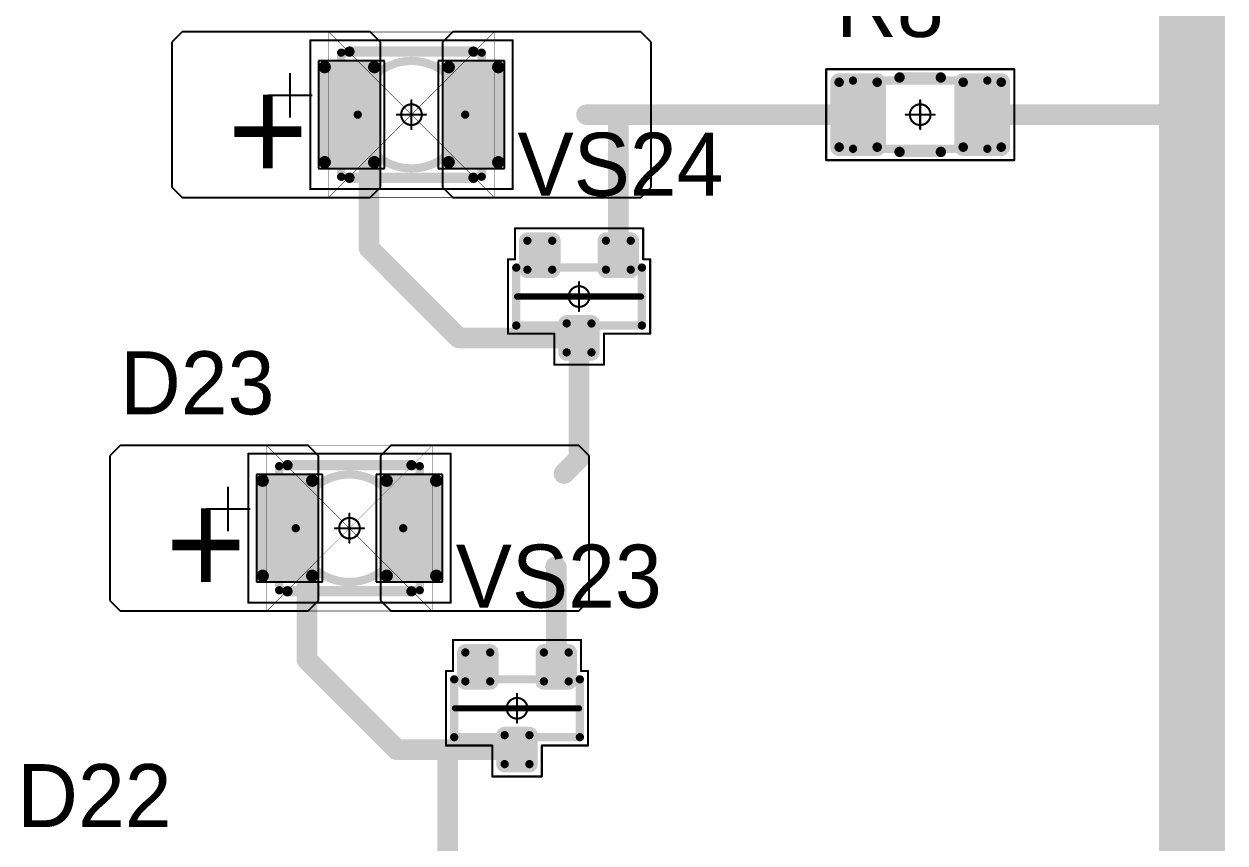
# Model space of a CAD drawing. Header units: millimetres. Extents: x 0 to 775, y 25 to 939.
# Drawn here: x 113.96 to 143.02, y 78.79 to 98.59 of the extents above; entities that cross this region are included whole.
import ezdxf

# ---------------------------------------------------------------- set-up
doc = ezdxf.new("R2010")
doc.units = ezdxf.units.MM
for name, color, linetype in [('Mechanical13', 56, 'Continuous'), ('Mechanical15', 56, 'Continuous'), ('Mechanical9', 56, 'Continuous'), ('TopLayer', 1, 'Continuous'), ('TopOverlay', 2, 'Continuous'), ('TopPaste', 8, 'Continuous'), ('TopSolder', 216, 'Continuous')]:
    doc.layers.add(name, color=color, linetype=linetype)

# ---------------------------------------------------------------- blocks, each defined once
blk = doc.blocks.new('SOT23_45')
at = {"layer": 'Mechanical13', "const_width": 0.2}
for points in [[(0.7, 1.52), (-0.7, 1.52)], [(-0.7, -1.52), (-0.7, 1.52)], [(0.7, -1.52), (0.7, 1.52)], [(0.7, -1.52), (-0.7, -1.52)]]:
    blk.add_lwpolyline(points, dxfattribs=at)
at = {"layer": 'Mechanical13', "const_width": 0.1}
for points in [[(-0.75, 1.52, 1), (-0.65, 1.52, 1)], [(-0.75, 1.52, 1), (-0.65, 1.52, 1)], [(0.65, 1.52, 1), (0.75, 1.52, 1)], [(0.65, 1.52, 1), (0.75, 1.52, 1)], [(-0.75, -1.52, 1), (-0.65, -1.52, 1)], [(-0.75, -1.52, 1), (-0.65, -1.52, 1)], [(0.65, -1.52, 1), (0.75, -1.52, 1)], [(0.65, -1.52, 1), (0.75, -1.52, 1)]]:
    blk.add_lwpolyline(points, format="xyb", close=True, dxfattribs=at)
at = {"layer": 'Mechanical15', "const_width": 0.05}
for points in [[(-0.9, 1.55), (-0.9, 1.72)], [(0.9, 1.72), (-0.9, 1.72)], [(0.9, 0.6), (0.9, 1.72)], [(-1.65, -1.55), (-1.65, 1.55)], [(-0.9, 1.55), (-1.65, 1.55)], [(1.65, 0.6), (0.9, 0.6)], [(1.65, -0.6), (1.65, 0.6)], [(0, -0.35), (0, 0.35)], [(0.35, 0), (-0.35, 0)], [(1.65, -0.6), (0.9, -0.6)], [(0.9, -1.72), (0.9, -0.6)], [(-0.9, -1.55), (-1.65, -1.55)], [(-0.9, -1.72), (-0.9, -1.55)], [(0.9, -1.72), (-0.9, -1.72)]]:
    blk.add_lwpolyline(points, dxfattribs=at)
at = {"layer": 'Mechanical15'}
for points, const_width in [([(-0.913, 1.72, 1), (-0.888, 1.72, 1)], 0.025), ([(-0.913, 1.72, 1), (-0.888, 1.72, 1)], 0.025), ([(0.888, 1.72, 1), (0.913, 1.72, 1)], 0.025), ([(0.888, 1.72, 1), (0.913, 1.72, 1)], 0.025), ([(-1.662, 1.55, 1), (-1.637, 1.55, 1)], 0.025), ([(-1.662, 1.55, 1), (-1.637, 1.55, 1)], 0.025), ([(-0.913, 1.55, 1), (-0.888, 1.55, 1)], 0.025), ([(-0.913, 1.55, 1), (-0.888, 1.55, 1)], 0.025), ([(0.888, 0.6, 1), (0.913, 0.6, 1)], 0.025), ([(0.888, 0.6, 1), (0.913, 0.6, 1)], 0.025), ([(1.637, 0.6, 1), (1.662, 0.6, 1)], 0.025), ([(1.637, 0.6, 1), (1.662, 0.6, 1)], 0.025), ([(-0.012, 0.35, 1), (0.012, 0.35, 1)], 0.025), ([(-0.362, 0, 1), (-0.337, 0, 1)], 0.025), ([(0.25, 0, 1), (-0.25, 0, 1)], 0.05), ([(-0.262, 0, 1), (-0.238, 0, 1)], 0.025), ([(0.238, 0, 1), (0.262, 0, 1)], 0.025), ([(0.337, 0, 1), (0.362, 0, 1)], 0.025), ([(-0.012, -0.35, 1), (0.012, -0.35, 1)], 0.025), ([(0.888, -0.6, 1), (0.913, -0.6, 1)], 0.025), ([(0.888, -0.6, 1), (0.913, -0.6, 1)], 0.025), ([(1.637, -0.6, 1), (1.662, -0.6, 1)], 0.025), ([(1.637, -0.6, 1), (1.662, -0.6, 1)], 0.025), ([(-1.662, -1.55, 1), (-1.637, -1.55, 1)], 0.025), ([(-1.662, -1.55, 1), (-1.637, -1.55, 1)], 0.025), ([(-0.913, -1.55, 1), (-0.888, -1.55, 1)], 0.025), ([(-0.913, -1.55, 1), (-0.888, -1.55, 1)], 0.025), ([(-0.913, -1.72, 1), (-0.888, -1.72, 1)], 0.025), ([(-0.913, -1.72, 1), (-0.888, -1.72, 1)], 0.025), ([(0.888, -1.72, 1), (0.913, -1.72, 1)], 0.025), ([(0.888, -1.72, 1), (0.913, -1.72, 1)], 0.025)]:
    blk.add_lwpolyline(points, format="xyb", close=True, dxfattribs=dict(at, const_width=const_width))
at = {"layer": 'TopLayer', "const_width": 0.1}
for points in [[(-1.4, 1.25, 1), (-1.3, 1.25, 1)], [(-0.7, 1.25, 1), (-0.6, 1.25, 1)], [(-1.4, 0.65, 1), (-1.3, 0.65, 1)], [(-0.7, 0.65, 1), (-0.6, 0.65, 1)], [(0.6, 0.3, 1), (0.7, 0.3, 1)], [(1.3, 0.3, 1), (1.4, 0.3, 1)], [(0.6, -0.3, 1), (0.7, -0.3, 1)], [(1.3, -0.3, 1), (1.4, -0.3, 1)], [(-1.4, -0.65, 1), (-1.3, -0.65, 1)], [(-0.7, -0.65, 1), (-0.6, -0.65, 1)], [(-1.4, -1.25, 1), (-1.3, -1.25, 1)], [(-0.7, -1.25, 1), (-0.6, -1.25, 1)]]:
    blk.add_lwpolyline(points, format="xyb", close=True, dxfattribs=at)
at = {"layer": 'TopLayer'}
for points in [[(-1.45, 1.25), (-1.45, 0.65), (-0.55, 1.25), (-0.55, 0.65)], [(-1.35, 1.35), (-1.35, 0.55), (-0.65, 1.35), (-0.65, 0.55)], [(0.55, 0.3), (0.55, -0.3), (1.45, 0.3), (1.45, -0.3)], [(0.65, 0.4), (0.65, -0.4), (1.35, 0.4), (1.35, -0.4)], [(-1.35, -0.55), (-1.35, -1.35), (-0.65, -0.55), (-0.65, -1.35)], [(-1.45, -0.65), (-1.45, -1.25), (-0.55, -0.65), (-0.55, -1.25)]]:
    blk.add_solid(points, dxfattribs=at)
at = {"layer": 'TopOverlay', "const_width": 0.15}
blk.add_lwpolyline([(0, -1.5), (0, 1.5)], dxfattribs=at)
at = {"layer": 'TopOverlay', "const_width": 0.075}
for points in [[(-0.038, 1.5, 1), (0.038, 1.5, 1)], [(-0.038, -1.5, 1), (0.038, -1.5, 1)]]:
    blk.add_lwpolyline(points, format="xyb", close=True, dxfattribs=at)
at = {"layer": 'TopPaste', "const_width": 0.075}
for points in [[(-1.387, 1.25, 1), (-1.313, 1.25, 1)], [(-0.687, 1.25, 1), (-0.613, 1.25, 1)], [(-1.387, 0.65, 1), (-1.313, 0.65, 1)], [(-0.687, 0.65, 1), (-0.613, 0.65, 1)], [(0.613, 0.3, 1), (0.687, 0.3, 1)], [(1.313, 0.3, 1), (1.387, 0.3, 1)], [(0.613, -0.3, 1), (0.687, -0.3, 1)], [(1.313, -0.3, 1), (1.387, -0.3, 1)], [(-1.387, -0.65, 1), (-1.313, -0.65, 1)], [(-0.687, -0.65, 1), (-0.613, -0.65, 1)], [(-1.387, -1.25, 1), (-1.313, -1.25, 1)], [(-0.687, -1.25, 1), (-0.613, -1.25, 1)]]:
    blk.add_lwpolyline(points, format="xyb", close=True, dxfattribs=at)
at = {"layer": 'TopPaste'}
for points in [[(-1.425, 1.25), (-1.425, 0.65), (-0.575, 1.25), (-0.575, 0.65)], [(-1.35, 1.325), (-1.35, 0.575), (-0.65, 1.325), (-0.65, 0.575)], [(0.575, 0.3), (0.575, -0.3), (1.425, 0.3), (1.425, -0.3)], [(0.65, 0.375), (0.65, -0.375), (1.35, 0.375), (1.35, -0.375)], [(-1.35, -0.575), (-1.35, -1.325), (-0.65, -0.575), (-0.65, -1.325)], [(-1.425, -0.65), (-1.425, -1.25), (-0.575, -0.65), (-0.575, -1.25)]]:
    blk.add_solid(points, dxfattribs=at)
at = {"layer": 'TopSolder', "const_width": 0.202}
for points in [[(-1.451, 1.25, 1), (-1.249, 1.25, 1)], [(-0.751, 1.25, 1), (-0.549, 1.25, 1)], [(-1.451, 0.65, 1), (-1.249, 0.65, 1)], [(-0.751, 0.65, 1), (-0.549, 0.65, 1)], [(0.549, 0.3, 1), (0.751, 0.3, 1)], [(1.249, 0.3, 1), (1.451, 0.3, 1)], [(0.549, -0.3, 1), (0.751, -0.3, 1)], [(1.249, -0.3, 1), (1.451, -0.3, 1)], [(-1.451, -0.65, 1), (-1.249, -0.65, 1)], [(-0.751, -0.65, 1), (-0.549, -0.65, 1)], [(-1.451, -1.25, 1), (-1.249, -1.25, 1)], [(-0.751, -1.25, 1), (-0.549, -1.25, 1)]]:
    blk.add_lwpolyline(points, format="xyb", close=True, dxfattribs=at)
at = {"layer": 'TopSolder'}
for points in [[(-1.552, 1.25), (-1.552, 0.65), (-0.448, 1.25), (-0.448, 0.65)], [(-1.35, 1.452), (-1.35, 0.448), (-0.65, 1.452), (-0.65, 0.448)], [(0.448, 0.3), (0.448, -0.3), (1.552, 0.3), (1.552, -0.3)], [(0.65, 0.502), (0.65, -0.502), (1.35, 0.502), (1.35, -0.502)], [(-1.35, -0.448), (-1.35, -1.452), (-0.65, -0.448), (-0.65, -1.452)], [(-1.552, -0.65), (-1.552, -1.25), (-0.448, -0.65), (-0.448, -1.25)]]:
    blk.add_solid(points, dxfattribs=at)
blk = doc.blocks.new('SOT23_46')
at = {"layer": 'Mechanical13', "const_width": 0.2}
for points in [[(0.7, 1.52), (-0.7, 1.52)], [(-0.7, -1.52), (-0.7, 1.52)], [(0.7, -1.52), (0.7, 1.52)], [(0.7, -1.52), (-0.7, -1.52)]]:
    blk.add_lwpolyline(points, dxfattribs=at)
at = {"layer": 'Mechanical13', "const_width": 0.1}
for points in [[(-0.75, 1.52, 1), (-0.65, 1.52, 1)], [(-0.75, 1.52, 1), (-0.65, 1.52, 1)], [(0.65, 1.52, 1), (0.75, 1.52, 1)], [(0.65, 1.52, 1), (0.75, 1.52, 1)], [(-0.75, -1.52, 1), (-0.65, -1.52, 1)], [(-0.75, -1.52, 1), (-0.65, -1.52, 1)], [(0.65, -1.52, 1), (0.75, -1.52, 1)], [(0.65, -1.52, 1), (0.75, -1.52, 1)]]:
    blk.add_lwpolyline(points, format="xyb", close=True, dxfattribs=at)
at = {"layer": 'Mechanical15', "const_width": 0.05}
for points in [[(-0.9, 1.55), (-0.9, 1.72)], [(0.9, 1.72), (-0.9, 1.72)], [(0.9, 0.6), (0.9, 1.72)], [(-1.65, -1.55), (-1.65, 1.55)], [(-0.9, 1.55), (-1.65, 1.55)], [(1.65, 0.6), (0.9, 0.6)], [(1.65, -0.6), (1.65, 0.6)], [(0, -0.35), (0, 0.35)], [(0.35, 0), (-0.35, 0)], [(1.65, -0.6), (0.9, -0.6)], [(0.9, -1.72), (0.9, -0.6)], [(-0.9, -1.55), (-1.65, -1.55)], [(-0.9, -1.72), (-0.9, -1.55)], [(0.9, -1.72), (-0.9, -1.72)]]:
    blk.add_lwpolyline(points, dxfattribs=at)
at = {"layer": 'Mechanical15'}
for points, const_width in [([(-0.913, 1.72, 1), (-0.888, 1.72, 1)], 0.025), ([(-0.913, 1.72, 1), (-0.888, 1.72, 1)], 0.025), ([(0.888, 1.72, 1), (0.913, 1.72, 1)], 0.025), ([(0.888, 1.72, 1), (0.913, 1.72, 1)], 0.025), ([(-1.662, 1.55, 1), (-1.637, 1.55, 1)], 0.025), ([(-1.662, 1.55, 1), (-1.637, 1.55, 1)], 0.025), ([(-0.913, 1.55, 1), (-0.888, 1.55, 1)], 0.025), ([(-0.913, 1.55, 1), (-0.888, 1.55, 1)], 0.025), ([(0.888, 0.6, 1), (0.913, 0.6, 1)], 0.025), ([(0.888, 0.6, 1), (0.913, 0.6, 1)], 0.025), ([(1.637, 0.6, 1), (1.662, 0.6, 1)], 0.025), ([(1.637, 0.6, 1), (1.662, 0.6, 1)], 0.025), ([(-0.012, 0.35, 1), (0.012, 0.35, 1)], 0.025), ([(-0.362, 0, 1), (-0.337, 0, 1)], 0.025), ([(0.25, 0, 1), (-0.25, 0, 1)], 0.05), ([(-0.262, 0, 1), (-0.238, 0, 1)], 0.025), ([(0.238, 0, 1), (0.262, 0, 1)], 0.025), ([(0.337, 0, 1), (0.362, 0, 1)], 0.025), ([(-0.012, -0.35, 1), (0.012, -0.35, 1)], 0.025), ([(0.888, -0.6, 1), (0.913, -0.6, 1)], 0.025), ([(0.888, -0.6, 1), (0.913, -0.6, 1)], 0.025), ([(1.637, -0.6, 1), (1.662, -0.6, 1)], 0.025), ([(1.637, -0.6, 1), (1.662, -0.6, 1)], 0.025), ([(-1.662, -1.55, 1), (-1.637, -1.55, 1)], 0.025), ([(-1.662, -1.55, 1), (-1.637, -1.55, 1)], 0.025), ([(-0.913, -1.55, 1), (-0.888, -1.55, 1)], 0.025), ([(-0.913, -1.55, 1), (-0.888, -1.55, 1)], 0.025), ([(-0.913, -1.72, 1), (-0.888, -1.72, 1)], 0.025), ([(-0.913, -1.72, 1), (-0.888, -1.72, 1)], 0.025), ([(0.888, -1.72, 1), (0.913, -1.72, 1)], 0.025), ([(0.888, -1.72, 1), (0.913, -1.72, 1)], 0.025)]:
    blk.add_lwpolyline(points, format="xyb", close=True, dxfattribs=dict(at, const_width=const_width))
at = {"layer": 'TopLayer', "const_width": 0.1}
for points in [[(-1.4, 1.25, 1), (-1.3, 1.25, 1)], [(-0.7, 1.25, 1), (-0.6, 1.25, 1)], [(-1.4, 0.65, 1), (-1.3, 0.65, 1)], [(-0.7, 0.65, 1), (-0.6, 0.65, 1)], [(0.6, 0.3, 1), (0.7, 0.3, 1)], [(1.3, 0.3, 1), (1.4, 0.3, 1)], [(0.6, -0.3, 1), (0.7, -0.3, 1)], [(1.3, -0.3, 1), (1.4, -0.3, 1)], [(-1.4, -0.65, 1), (-1.3, -0.65, 1)], [(-0.7, -0.65, 1), (-0.6, -0.65, 1)], [(-1.4, -1.25, 1), (-1.3, -1.25, 1)], [(-0.7, -1.25, 1), (-0.6, -1.25, 1)]]:
    blk.add_lwpolyline(points, format="xyb", close=True, dxfattribs=at)
at = {"layer": 'TopLayer'}
for points in [[(-1.45, 1.25), (-1.45, 0.65), (-0.55, 1.25), (-0.55, 0.65)], [(-1.35, 1.35), (-1.35, 0.55), (-0.65, 1.35), (-0.65, 0.55)], [(0.55, 0.3), (0.55, -0.3), (1.45, 0.3), (1.45, -0.3)], [(0.65, 0.4), (0.65, -0.4), (1.35, 0.4), (1.35, -0.4)], [(-1.35, -0.55), (-1.35, -1.35), (-0.65, -0.55), (-0.65, -1.35)], [(-1.45, -0.65), (-1.45, -1.25), (-0.55, -0.65), (-0.55, -1.25)]]:
    blk.add_solid(points, dxfattribs=at)
at = {"layer": 'TopOverlay', "const_width": 0.15}
blk.add_lwpolyline([(0, -1.5), (0, 1.5)], dxfattribs=at)
at = {"layer": 'TopOverlay', "const_width": 0.075}
for points in [[(-0.038, 1.5, 1), (0.038, 1.5, 1)], [(-0.038, -1.5, 1), (0.038, -1.5, 1)]]:
    blk.add_lwpolyline(points, format="xyb", close=True, dxfattribs=at)
at = {"layer": 'TopPaste', "const_width": 0.075}
for points in [[(-1.387, 1.25, 1), (-1.313, 1.25, 1)], [(-0.687, 1.25, 1), (-0.613, 1.25, 1)], [(-1.387, 0.65, 1), (-1.313, 0.65, 1)], [(-0.687, 0.65, 1), (-0.613, 0.65, 1)], [(0.613, 0.3, 1), (0.687, 0.3, 1)], [(1.313, 0.3, 1), (1.387, 0.3, 1)], [(0.613, -0.3, 1), (0.687, -0.3, 1)], [(1.313, -0.3, 1), (1.387, -0.3, 1)], [(-1.387, -0.65, 1), (-1.313, -0.65, 1)], [(-0.687, -0.65, 1), (-0.613, -0.65, 1)], [(-1.387, -1.25, 1), (-1.313, -1.25, 1)], [(-0.687, -1.25, 1), (-0.613, -1.25, 1)]]:
    blk.add_lwpolyline(points, format="xyb", close=True, dxfattribs=at)
at = {"layer": 'TopPaste'}
for points in [[(-1.425, 1.25), (-1.425, 0.65), (-0.575, 1.25), (-0.575, 0.65)], [(-1.35, 1.325), (-1.35, 0.575), (-0.65, 1.325), (-0.65, 0.575)], [(0.575, 0.3), (0.575, -0.3), (1.425, 0.3), (1.425, -0.3)], [(0.65, 0.375), (0.65, -0.375), (1.35, 0.375), (1.35, -0.375)], [(-1.35, -0.575), (-1.35, -1.325), (-0.65, -0.575), (-0.65, -1.325)], [(-1.425, -0.65), (-1.425, -1.25), (-0.575, -0.65), (-0.575, -1.25)]]:
    blk.add_solid(points, dxfattribs=at)
at = {"layer": 'TopSolder', "const_width": 0.202}
for points in [[(-1.451, 1.25, 1), (-1.249, 1.25, 1)], [(-0.751, 1.25, 1), (-0.549, 1.25, 1)], [(-1.451, 0.65, 1), (-1.249, 0.65, 1)], [(-0.751, 0.65, 1), (-0.549, 0.65, 1)], [(0.549, 0.3, 1), (0.751, 0.3, 1)], [(1.249, 0.3, 1), (1.451, 0.3, 1)], [(0.549, -0.3, 1), (0.751, -0.3, 1)], [(1.249, -0.3, 1), (1.451, -0.3, 1)], [(-1.451, -0.65, 1), (-1.249, -0.65, 1)], [(-0.751, -0.65, 1), (-0.549, -0.65, 1)], [(-1.451, -1.25, 1), (-1.249, -1.25, 1)], [(-0.751, -1.25, 1), (-0.549, -1.25, 1)]]:
    blk.add_lwpolyline(points, format="xyb", close=True, dxfattribs=at)
at = {"layer": 'TopSolder'}
for points in [[(-1.552, 1.25), (-1.552, 0.65), (-0.448, 1.25), (-0.448, 0.65)], [(-1.35, 1.452), (-1.35, 0.448), (-0.65, 1.452), (-0.65, 0.448)], [(0.448, 0.3), (0.448, -0.3), (1.552, 0.3), (1.552, -0.3)], [(0.65, 0.502), (0.65, -0.502), (1.35, 0.502), (1.35, -0.502)], [(-1.35, -0.448), (-1.35, -1.452), (-0.65, -0.448), (-0.65, -1.452)], [(-1.552, -0.65), (-1.552, -1.25), (-0.448, -0.65), (-0.448, -1.25)]]:
    blk.add_solid(points, dxfattribs=at)
blk = doc.blocks.new('RC1206S_86')
at = {"layer": 'Mechanical13', "const_width": 0.2}
for points in [[(-1.625, 0.825), (-1.625, -0.825)], [(1.625, 0.825), (-1.625, 0.825)], [(1.625, 0.825), (1.625, -0.825)], [(1.625, -0.825), (-1.625, -0.825)]]:
    blk.add_lwpolyline(points, dxfattribs=at)
at = {"layer": 'Mechanical13', "const_width": 0.1}
for points in [[(-1.675, 0.825, 1), (-1.575, 0.825, 1)], [(-1.675, 0.825, 1), (-1.575, 0.825, 1)], [(1.575, 0.825, 1), (1.675, 0.825, 1)], [(1.575, 0.825, 1), (1.675, 0.825, 1)], [(-1.675, -0.825, 1), (-1.575, -0.825, 1)], [(-1.675, -0.825, 1), (-1.575, -0.825, 1)], [(1.575, -0.825, 1), (1.675, -0.825, 1)], [(1.575, -0.825, 1), (1.675, -0.825, 1)]]:
    blk.add_lwpolyline(points, format="xyb", close=True, dxfattribs=at)
at = {"layer": 'Mechanical15', "const_width": 0.05}
for points in [[(-2.275, 1.1), (-2.275, -1.1)], [(2.275, 1.1), (-2.275, 1.1)], [(2.275, 1.1), (2.275, -1.1)], [(0, 0.35), (0, -0.35)], [(0.35, 0), (-0.35, 0)], [(2.275, -1.1), (-2.275, -1.1)]]:
    blk.add_lwpolyline(points, dxfattribs=at)
at = {"layer": 'Mechanical15'}
for points, const_width in [([(-2.287, 1.1, 1), (-2.262, 1.1, 1)], 0.025), ([(-2.287, 1.1, 1), (-2.262, 1.1, 1)], 0.025), ([(2.262, 1.1, 1), (2.287, 1.1, 1)], 0.025), ([(2.262, 1.1, 1), (2.287, 1.1, 1)], 0.025), ([(-0.012, 0.35, 1), (0.012, 0.35, 1)], 0.025), ([(-0.362, 0, 1), (-0.337, 0, 1)], 0.025), ([(0.25, 0, 1), (-0.25, 0, 1)], 0.05), ([(-0.262, 0, 1), (-0.238, 0, 1)], 0.025), ([(0.238, 0, 1), (0.262, 0, 1)], 0.025), ([(0.337, 0, 1), (0.362, 0, 1)], 0.025), ([(-0.012, -0.35, 1), (0.012, -0.35, 1)], 0.025), ([(-2.287, -1.1, 1), (-2.262, -1.1, 1)], 0.025), ([(-2.287, -1.1, 1), (-2.262, -1.1, 1)], 0.025), ([(2.262, -1.1, 1), (2.287, -1.1, 1)], 0.025), ([(2.262, -1.1, 1), (2.287, -1.1, 1)], 0.025)]:
    blk.add_lwpolyline(points, format="xyb", close=True, dxfattribs=dict(at, const_width=const_width))
at = {"layer": 'TopLayer', "const_width": 0.115}
for points in [[(-2.018, 0.785, 1), (-1.903, 0.785, 1)], [(-1.098, 0.785, 1), (-0.983, 0.785, 1)], [(0.983, 0.785, 1), (1.098, 0.785, 1)], [(1.903, 0.785, 1), (2.018, 0.785, 1)], [(-2.018, -0.785, 1), (-1.903, -0.785, 1)], [(-1.098, -0.785, 1), (-0.983, -0.785, 1)], [(0.983, -0.785, 1), (1.098, -0.785, 1)], [(1.903, -0.785, 1), (2.018, -0.785, 1)]]:
    blk.add_lwpolyline(points, format="xyb", close=True, dxfattribs=at)
at = {"layer": 'TopLayer'}
for points in [[(-1.96, -0.9), (-1.04, -0.9), (-1.96, 0.9), (-1.04, 0.9)], [(1.04, -0.9), (1.96, -0.9), (1.04, 0.9), (1.96, 0.9)], [(-2.075, -0.785), (-0.925, -0.785), (-2.075, 0.785), (-0.925, 0.785)], [(0.925, -0.785), (2.075, -0.785), (0.925, 0.785), (2.075, 0.785)]]:
    blk.add_solid(points, dxfattribs=at)
at = {"layer": 'TopOverlay', "const_width": 0.25}
for points in [[(0.5, 0.9), (-0.5, 0.9)], [(0.5, -0.9), (-0.5, -0.9)]]:
    blk.add_lwpolyline(points, dxfattribs=at)
at = {"layer": 'TopOverlay', "const_width": 0.125}
for points in [[(-0.562, 0.9, 1), (-0.437, 0.9, 1)], [(0.437, 0.9, 1), (0.562, 0.9, 1)], [(-0.562, -0.9, 1), (-0.437, -0.9, 1)], [(0.437, -0.9, 1), (0.562, -0.9, 1)]]:
    blk.add_lwpolyline(points, format="xyb", close=True, dxfattribs=at)
at = {"layer": 'TopPaste', "const_width": 0.09}
for points in [[(-2.005, 0.785, 1), (-1.915, 0.785, 1)], [(-1.085, 0.785, 1), (-0.995, 0.785, 1)], [(0.995, 0.785, 1), (1.085, 0.785, 1)], [(1.915, 0.785, 1), (2.005, 0.785, 1)], [(-2.005, -0.785, 1), (-1.915, -0.785, 1)], [(-1.085, -0.785, 1), (-0.995, -0.785, 1)], [(0.995, -0.785, 1), (1.085, -0.785, 1)], [(1.915, -0.785, 1), (2.005, -0.785, 1)]]:
    blk.add_lwpolyline(points, format="xyb", close=True, dxfattribs=at)
at = {"layer": 'TopPaste'}
for points in [[(-1.96, -0.875), (-1.04, -0.875), (-1.96, 0.875), (-1.04, 0.875)], [(1.04, -0.875), (1.96, -0.875), (1.04, 0.875), (1.96, 0.875)], [(-2.05, -0.785), (-0.95, -0.785), (-2.05, 0.785), (-0.95, 0.785)], [(0.95, -0.785), (2.05, -0.785), (0.95, 0.785), (2.05, 0.785)]]:
    blk.add_solid(points, dxfattribs=at)
at = {"layer": 'TopSolder', "const_width": 0.215}
for points in [[(-2.068, 0.785, 1), (-1.853, 0.785, 1)], [(-1.148, 0.785, 1), (-0.933, 0.785, 1)], [(0.933, 0.785, 1), (1.148, 0.785, 1)], [(1.853, 0.785, 1), (2.068, 0.785, 1)], [(-2.068, -0.785, 1), (-1.853, -0.785, 1)], [(-1.148, -0.785, 1), (-0.933, -0.785, 1)], [(0.933, -0.785, 1), (1.148, -0.785, 1)], [(1.853, -0.785, 1), (2.068, -0.785, 1)]]:
    blk.add_lwpolyline(points, format="xyb", close=True, dxfattribs=at)
at = {"layer": 'TopSolder'}
for points in [[(-1.96, -1), (-1.04, -1), (-1.96, 1), (-1.04, 1)], [(1.04, -1), (1.96, -1), (1.04, 1), (1.96, 1)], [(-2.175, -0.785), (-0.825, -0.785), (-2.175, 0.785), (-0.825, 0.785)], [(0.825, -0.785), (2.175, -0.785), (0.825, 0.785), (2.175, 0.785)]]:
    blk.add_solid(points, dxfattribs=at)
blk = doc.blocks.new('T66G_138')
at = {"layer": 'Mechanical13'}
for p, q in [((2.936, 0.071), (2.936, -1)), ((2.4, -0.464), (3.471, -0.464))]:
    blk.add_line(p, q, dxfattribs=at)
at = {"layer": 'Mechanical13', "const_width": 0.2}
for points in [[(-1.7, 1.5), (-1.7, -1.5)], [(1.7, 1.5), (-1.7, 1.5)], [(1.7, 1.5), (1.7, -1.5)], [(1.7, -1.5), (-1.7, -1.5)]]:
    blk.add_lwpolyline(points, dxfattribs=at)
at = {"layer": 'Mechanical13'}
for points, const_width in [([(-1.75, 1.5, 1), (-1.65, 1.5, 1)], 0.1), ([(-1.75, 1.5, 1), (-1.65, 1.5, 1)], 0.1), ([(1.65, 1.5, 1), (1.75, 1.5, 1)], 0.1), ([(1.65, 1.5, 1), (1.75, 1.5, 1)], 0.1), ([(1.3, 0, 1), (-1.3, 0, 1)], 0.2), ([(-1.35, 0, 1), (-1.25, 0, 1)], 0.1), ([(1.25, 0, 1), (1.35, 0, 1)], 0.1), ([(-1.75, -1.5, 1), (-1.65, -1.5, 1)], 0.1), ([(-1.75, -1.5, 1), (-1.65, -1.5, 1)], 0.1), ([(1.65, -1.5, 1), (1.75, -1.5, 1)], 0.1), ([(1.65, -1.5, 1), (1.75, -1.5, 1)], 0.1)]:
    blk.add_lwpolyline(points, format="xyb", close=True, dxfattribs=dict(at, const_width=const_width))
at = {"layer": 'Mechanical15', "const_width": 0.05}
for points in [[(2.45, 1.8), (-2.45, 1.8)], [(-2.45, 1.8), (-2.45, -1.8)], [(2.45, 1.8), (2.45, -1.8)], [(0, 0.35), (0, -0.35)], [(0.35, 0), (-0.35, 0)], [(2.45, -1.8), (-2.45, -1.8)]]:
    blk.add_lwpolyline(points, dxfattribs=at)
at = {"layer": 'Mechanical15'}
for points, const_width in [([(-2.462, 1.8, 1), (-2.438, 1.8, 1)], 0.025), ([(-2.462, 1.8, 1), (-2.438, 1.8, 1)], 0.025), ([(2.438, 1.8, 1), (2.462, 1.8, 1)], 0.025), ([(2.438, 1.8, 1), (2.462, 1.8, 1)], 0.025), ([(-0.012, 0.35, 1), (0.012, 0.35, 1)], 0.025), ([(-0.362, 0, 1), (-0.337, 0, 1)], 0.025), ([(0.25, 0, 1), (-0.25, 0, 1)], 0.05), ([(-0.262, 0, 1), (-0.238, 0, 1)], 0.025), ([(0.238, 0, 1), (0.262, 0, 1)], 0.025), ([(0.337, 0, 1), (0.362, 0, 1)], 0.025), ([(-0.012, -0.35, 1), (0.012, -0.35, 1)], 0.025), ([(-2.462, -1.8, 1), (-2.438, -1.8, 1)], 0.025), ([(-2.462, -1.8, 1), (-2.438, -1.8, 1)], 0.025), ([(2.438, -1.8, 1), (2.462, -1.8, 1)], 0.025), ([(2.438, -1.8, 1), (2.462, -1.8, 1)], 0.025)]:
    blk.add_lwpolyline(points, format="xyb", close=True, dxfattribs=dict(at, const_width=const_width))
at = {"layer": 'TopLayer'}
for p, q in [((-5.55, 2), (-5.8, 1.75)), ((-5.8, 1.75), (-5.8, -1.75)), ((-1, 2), (-5.55, 2)), ((-0.75, 1.75), (-1, 2)), ((-0.75, -1.75), (-0.75, 1.75)), ((1, 2), (0.75, 1.75)), ((0.75, 1.75), (0.75, -1.75)), ((5.55, 2), (1, 2)), ((5.8, 1.75), (5.55, 2)), ((5.8, -1.75), (5.8, 1.75)), ((-5.8, -1.75), (-5.55, -2)), ((-5.55, -2), (-1, -2)), ((-1, -2), (-0.75, -1.75)), ((0.75, -1.75), (1, -2)), ((1, -2), (5.55, -2)), ((5.55, -2), (5.8, -1.75))]:
    blk.add_line(p, q, dxfattribs=at)
at = {"layer": 'TopLayer', "const_width": 0.15}
for points in [[(-2.175, 1.15, 1), (-2.025, 1.15, 1)], [(-0.975, 1.15, 1), (-0.825, 1.15, 1)], [(0.825, 1.15, 1), (0.975, 1.15, 1)], [(2.025, 1.15, 1), (2.175, 1.15, 1)], [(-2.175, -1.15, 1), (-2.025, -1.15, 1)], [(-0.975, -1.15, 1), (-0.825, -1.15, 1)], [(0.825, -1.15, 1), (0.975, -1.15, 1)], [(2.025, -1.15, 1), (2.175, -1.15, 1)]]:
    blk.add_lwpolyline(points, format="xyb", close=True, dxfattribs=at)
at = {"layer": 'TopLayer'}
for points in [[(-0.9, 1.3), (-2.1, 1.3), (-0.9, -1.3), (-2.1, -1.3)], [(2.1, 1.3), (0.9, 1.3), (2.1, -1.3), (0.9, -1.3)], [(-0.75, 1.15), (-2.25, 1.15), (-0.75, -1.15), (-2.25, -1.15)], [(2.25, 1.15), (0.75, 1.15), (2.25, -1.15), (0.75, -1.15)]]:
    blk.add_solid(points, dxfattribs=at)
at = {"layer": 'TopOverlay', "const_width": 0.25}
for points in [[(1.5, 1.525), (-1.5, 1.525)], [(1.5, -1.525), (-1.5, -1.525)]]:
    blk.add_lwpolyline(points, dxfattribs=at)
at = {"layer": 'TopOverlay', "const_width": 0.125}
for points in [[(-1.562, 1.525, 1), (-1.438, 1.525, 1)], [(1.438, 1.525, 1), (1.562, 1.525, 1)], [(-1.562, -1.525, 1), (-1.438, -1.525, 1)], [(1.438, -1.525, 1), (1.562, -1.525, 1)]]:
    blk.add_lwpolyline(points, format="xyb", close=True, dxfattribs=at)
at = {"layer": 'TopPaste', "const_width": 0.125}
for points in [[(-2.163, 1.15, 1), (-2.038, 1.15, 1)], [(-0.963, 1.15, 1), (-0.838, 1.15, 1)], [(0.838, 1.15, 1), (0.963, 1.15, 1)], [(2.038, 1.15, 1), (2.163, 1.15, 1)], [(-2.163, -1.15, 1), (-2.038, -1.15, 1)], [(-0.963, -1.15, 1), (-0.838, -1.15, 1)], [(0.838, -1.15, 1), (0.963, -1.15, 1)], [(2.038, -1.15, 1), (2.163, -1.15, 1)]]:
    blk.add_lwpolyline(points, format="xyb", close=True, dxfattribs=at)
at = {"layer": 'TopPaste'}
for points in [[(-0.9, 1.275), (-2.1, 1.275), (-0.9, -1.275), (-2.1, -1.275)], [(2.1, 1.275), (0.9, 1.275), (2.1, -1.275), (0.9, -1.275)], [(-0.775, 1.15), (-2.225, 1.15), (-0.775, -1.15), (-2.225, -1.15)], [(2.225, 1.15), (0.775, 1.15), (2.225, -1.15), (0.775, -1.15)]]:
    blk.add_solid(points, dxfattribs=at)
at = {"layer": 'TopSolder'}
for p, q in [((-2.25, 1.3), (-2.25, -1.3)), ((-0.65, 1.3), (-2.25, 1.3)), ((-0.65, -1.3), (-0.65, 1.3)), ((0.65, 1.3), (0.65, -1.3)), ((2.25, 1.3), (0.65, 1.3)), ((2.25, -1.3), (2.25, 1.3)), ((-2.25, -1.3), (-0.65, -1.3)), ((0.65, -1.3), (2.25, -1.3))]:
    blk.add_line(p, q, dxfattribs=at)
at = {"layer": 'TopOverlay'}
blk.add_text('+', height=2.5, dxfattribs=at).set_placement((2.5, -0.8))
blk = doc.blocks.new('T66G_139')
at = {"layer": 'Mechanical13'}
for p, q in [((2.936, 0.071), (2.936, -1)), ((2.4, -0.464), (3.471, -0.464))]:
    blk.add_line(p, q, dxfattribs=at)
at = {"layer": 'Mechanical13', "const_width": 0.2}
for points in [[(-1.7, 1.5), (-1.7, -1.5)], [(1.7, 1.5), (-1.7, 1.5)], [(1.7, 1.5), (1.7, -1.5)], [(1.7, -1.5), (-1.7, -1.5)]]:
    blk.add_lwpolyline(points, dxfattribs=at)
at = {"layer": 'Mechanical13'}
for points, const_width in [([(-1.75, 1.5, 1), (-1.65, 1.5, 1)], 0.1), ([(-1.75, 1.5, 1), (-1.65, 1.5, 1)], 0.1), ([(1.65, 1.5, 1), (1.75, 1.5, 1)], 0.1), ([(1.65, 1.5, 1), (1.75, 1.5, 1)], 0.1), ([(1.3, 0, 1), (-1.3, 0, 1)], 0.2), ([(-1.35, 0, 1), (-1.25, 0, 1)], 0.1), ([(1.25, 0, 1), (1.35, 0, 1)], 0.1), ([(-1.75, -1.5, 1), (-1.65, -1.5, 1)], 0.1), ([(-1.75, -1.5, 1), (-1.65, -1.5, 1)], 0.1), ([(1.65, -1.5, 1), (1.75, -1.5, 1)], 0.1), ([(1.65, -1.5, 1), (1.75, -1.5, 1)], 0.1)]:
    blk.add_lwpolyline(points, format="xyb", close=True, dxfattribs=dict(at, const_width=const_width))
at = {"layer": 'Mechanical15', "const_width": 0.05}
for points in [[(2.45, 1.8), (-2.45, 1.8)], [(-2.45, 1.8), (-2.45, -1.8)], [(2.45, 1.8), (2.45, -1.8)], [(0, 0.35), (0, -0.35)], [(0.35, 0), (-0.35, 0)], [(2.45, -1.8), (-2.45, -1.8)]]:
    blk.add_lwpolyline(points, dxfattribs=at)
at = {"layer": 'Mechanical15'}
for points, const_width in [([(-2.462, 1.8, 1), (-2.438, 1.8, 1)], 0.025), ([(-2.462, 1.8, 1), (-2.438, 1.8, 1)], 0.025), ([(2.438, 1.8, 1), (2.462, 1.8, 1)], 0.025), ([(2.438, 1.8, 1), (2.462, 1.8, 1)], 0.025), ([(-0.012, 0.35, 1), (0.012, 0.35, 1)], 0.025), ([(-0.362, 0, 1), (-0.337, 0, 1)], 0.025), ([(0.25, 0, 1), (-0.25, 0, 1)], 0.05), ([(-0.262, 0, 1), (-0.238, 0, 1)], 0.025), ([(0.238, 0, 1), (0.262, 0, 1)], 0.025), ([(0.337, 0, 1), (0.362, 0, 1)], 0.025), ([(-0.012, -0.35, 1), (0.012, -0.35, 1)], 0.025), ([(-2.462, -1.8, 1), (-2.438, -1.8, 1)], 0.025), ([(-2.462, -1.8, 1), (-2.438, -1.8, 1)], 0.025), ([(2.438, -1.8, 1), (2.462, -1.8, 1)], 0.025), ([(2.438, -1.8, 1), (2.462, -1.8, 1)], 0.025)]:
    blk.add_lwpolyline(points, format="xyb", close=True, dxfattribs=dict(at, const_width=const_width))
at = {"layer": 'TopLayer'}
for p, q in [((-5.55, 2), (-5.8, 1.75)), ((-5.8, 1.75), (-5.8, -1.75)), ((-1, 2), (-5.55, 2)), ((-0.75, 1.75), (-1, 2)), ((-0.75, -1.75), (-0.75, 1.75)), ((1, 2), (0.75, 1.75)), ((0.75, 1.75), (0.75, -1.75)), ((5.55, 2), (1, 2)), ((5.8, 1.75), (5.55, 2)), ((5.8, -1.75), (5.8, 1.75)), ((-5.8, -1.75), (-5.55, -2)), ((-5.55, -2), (-1, -2)), ((-1, -2), (-0.75, -1.75)), ((0.75, -1.75), (1, -2)), ((1, -2), (5.55, -2)), ((5.55, -2), (5.8, -1.75))]:
    blk.add_line(p, q, dxfattribs=at)
at = {"layer": 'TopLayer', "const_width": 0.15}
for points in [[(-2.175, 1.15, 1), (-2.025, 1.15, 1)], [(-0.975, 1.15, 1), (-0.825, 1.15, 1)], [(0.825, 1.15, 1), (0.975, 1.15, 1)], [(2.025, 1.15, 1), (2.175, 1.15, 1)], [(-2.175, -1.15, 1), (-2.025, -1.15, 1)], [(-0.975, -1.15, 1), (-0.825, -1.15, 1)], [(0.825, -1.15, 1), (0.975, -1.15, 1)], [(2.025, -1.15, 1), (2.175, -1.15, 1)]]:
    blk.add_lwpolyline(points, format="xyb", close=True, dxfattribs=at)
at = {"layer": 'TopLayer'}
for points in [[(-0.9, 1.3), (-2.1, 1.3), (-0.9, -1.3), (-2.1, -1.3)], [(2.1, 1.3), (0.9, 1.3), (2.1, -1.3), (0.9, -1.3)], [(-0.75, 1.15), (-2.25, 1.15), (-0.75, -1.15), (-2.25, -1.15)], [(2.25, 1.15), (0.75, 1.15), (2.25, -1.15), (0.75, -1.15)]]:
    blk.add_solid(points, dxfattribs=at)
at = {"layer": 'TopOverlay', "const_width": 0.25}
for points in [[(1.5, 1.525), (-1.5, 1.525)], [(1.5, -1.525), (-1.5, -1.525)]]:
    blk.add_lwpolyline(points, dxfattribs=at)
at = {"layer": 'TopOverlay', "const_width": 0.125}
for points in [[(-1.562, 1.525, 1), (-1.438, 1.525, 1)], [(1.438, 1.525, 1), (1.562, 1.525, 1)], [(-1.562, -1.525, 1), (-1.438, -1.525, 1)], [(1.438, -1.525, 1), (1.562, -1.525, 1)]]:
    blk.add_lwpolyline(points, format="xyb", close=True, dxfattribs=at)
at = {"layer": 'TopPaste', "const_width": 0.125}
for points in [[(-2.163, 1.15, 1), (-2.038, 1.15, 1)], [(-0.963, 1.15, 1), (-0.838, 1.15, 1)], [(0.838, 1.15, 1), (0.963, 1.15, 1)], [(2.038, 1.15, 1), (2.163, 1.15, 1)], [(-2.163, -1.15, 1), (-2.038, -1.15, 1)], [(-0.963, -1.15, 1), (-0.838, -1.15, 1)], [(0.838, -1.15, 1), (0.963, -1.15, 1)], [(2.038, -1.15, 1), (2.163, -1.15, 1)]]:
    blk.add_lwpolyline(points, format="xyb", close=True, dxfattribs=at)
at = {"layer": 'TopPaste'}
for points in [[(-0.9, 1.275), (-2.1, 1.275), (-0.9, -1.275), (-2.1, -1.275)], [(2.1, 1.275), (0.9, 1.275), (2.1, -1.275), (0.9, -1.275)], [(-0.775, 1.15), (-2.225, 1.15), (-0.775, -1.15), (-2.225, -1.15)], [(2.225, 1.15), (0.775, 1.15), (2.225, -1.15), (0.775, -1.15)]]:
    blk.add_solid(points, dxfattribs=at)
at = {"layer": 'TopSolder'}
for p, q in [((-2.25, 1.3), (-2.25, -1.3)), ((-0.65, 1.3), (-2.25, 1.3)), ((-0.65, -1.3), (-0.65, 1.3)), ((0.65, 1.3), (0.65, -1.3)), ((2.25, 1.3), (0.65, 1.3)), ((2.25, -1.3), (2.25, 1.3)), ((-2.25, -1.3), (-0.65, -1.3)), ((0.65, -1.3), (2.25, -1.3))]:
    blk.add_line(p, q, dxfattribs=at)
at = {"layer": 'TopOverlay'}
blk.add_text('+', height=2.5, dxfattribs=at).set_placement((2.5, -0.8))

msp = doc.modelspace()

# ---------------------------------------------------------------- linework, layer by layer
at = {"layer": 'Mechanical9'}
for points, const_width in [([(121.333, 98.4), (125.333, 98.4)], 0.0127), ([(121.333, 94.4), (121.333, 98.4)], 0.0127), ([(121.333, 94.4), (125.333, 98.4)], 0.01), ([(121.333, 98.4), (125.333, 94.4)], 0.01), ([(125.333, 94.4), (125.333, 98.4)], 0.0127), ([(121.333, 94.4), (125.333, 94.4)], 0.0127), ([(119.833, 88.4), (123.833, 88.4)], 0.0127), ([(119.833, 84.4), (119.833, 88.4)], 0.0127), ([(119.833, 84.4), (123.833, 88.4)], 0.01), ([(119.833, 88.4), (123.833, 84.4)], 0.01), ([(123.833, 84.4), (123.833, 88.4)], 0.0127), ([(119.833, 84.4), (123.833, 84.4)], 0.0127)]:
    msp.add_lwpolyline(points, dxfattribs=dict(at, const_width=const_width))
for points, const_width in [([(121.33, 98.4, 1), (121.336, 98.4, 1)], 0.00635), ([(121.33, 98.4, 1), (121.336, 98.4, 1)], 0.00635), ([(121.33, 98.4, 1), (121.335, 98.4, 1)], 0.005), ([(125.33, 98.4, 1), (125.336, 98.4, 1)], 0.00635), ([(125.33, 98.4, 1), (125.336, 98.4, 1)], 0.00635), ([(125.33, 98.4, 1), (125.335, 98.4, 1)], 0.005), ([(121.33, 94.4, 1), (121.336, 94.4, 1)], 0.00635), ([(121.33, 94.4, 1), (121.336, 94.4, 1)], 0.00635), ([(121.33, 94.4, 1), (121.335, 94.4, 1)], 0.005), ([(125.33, 94.4, 1), (125.336, 94.4, 1)], 0.00635), ([(125.33, 94.4, 1), (125.336, 94.4, 1)], 0.00635), ([(125.33, 94.4, 1), (125.335, 94.4, 1)], 0.005), ([(119.829, 88.4, 1), (119.836, 88.4, 1)], 0.00635), ([(119.829, 88.4, 1), (119.836, 88.4, 1)], 0.00635), ([(119.83, 88.4, 1), (119.835, 88.4, 1)], 0.005), ([(123.829, 88.4, 1), (123.836, 88.4, 1)], 0.00635), ([(123.829, 88.4, 1), (123.836, 88.4, 1)], 0.00635), ([(123.83, 88.4, 1), (123.835, 88.4, 1)], 0.005), ([(119.829, 84.4, 1), (119.836, 84.4, 1)], 0.00635), ([(119.829, 84.4, 1), (119.836, 84.4, 1)], 0.00635), ([(119.83, 84.4, 1), (119.835, 84.4, 1)], 0.005), ([(123.829, 84.4, 1), (123.836, 84.4, 1)], 0.00635), ([(123.829, 84.4, 1), (123.836, 84.4, 1)], 0.00635), ([(123.83, 84.4, 1), (123.835, 84.4, 1)], 0.005)]:
    msp.add_lwpolyline(points, format="xyb", close=True, dxfattribs=dict(at, const_width=const_width))
at = {"layer": 'TopLayer'}
for points, const_width in [([(142.215, 96.346), (142.215, 126.49)], 1.6), ([(142.215, 66.829), (142.215, 96.346)], 1.6), ([(121.833, 96.379), (122.305, 95.907)], 0.5), ([(127.57, 96.4), (134.141, 96.4)], 0.5), ([(137.141, 96.4), (142.161, 96.4)], 0.5), ([(142.161, 96.4), (142.215, 96.346)], 0.5), ([(128.338, 93.002), (128.338, 96.142)], 0.5), ([(122.305, 93.176), (122.305, 95.907)], 0.5), ([(122.305, 93.176), (124.478, 91.002)], 0.5), ([(124.478, 91.002), (127.388, 91.002)], 0.5), ([(127.388, 88.087), (127.388, 91.002)], 0.5), ([(127.024, 87.723), (127.388, 88.087)], 0.5), ([(120.333, 86.423), (120.805, 85.951)], 0.5), ([(120.805, 83.22), (120.805, 85.951)], 0.5), ([(126.822, 85.47), (126.838, 85.455)], 0.5), ([(126.838, 83.046), (126.838, 85.455)], 0.5), ([(120.805, 83.22), (122.978, 81.046)], 0.5), ([(122.978, 81.046), (124.24, 81.046)], 0.5), ([(124.208, 81.014), (124.24, 81.046)], 0.5), ([(124.208, 78.018), (124.208, 81.014)], 0.5), ([(124.24, 81.046), (125.888, 81.046)], 0.5)]:
    msp.add_lwpolyline(points, dxfattribs=dict(at, const_width=const_width))
for points, const_width in [([(141.815, 96.346, 1), (142.615, 96.346, 1)], 0.8), ([(141.815, 96.346, 1), (142.615, 96.346, 1)], 0.8), ([(121.708, 96.379, 1), (121.958, 96.379, 1)], 0.25), ([(127.445, 96.4, 1), (127.695, 96.4, 1)], 0.25), ([(134.016, 96.4, 1), (134.266, 96.4, 1)], 0.25), ([(137.016, 96.4, 1), (137.266, 96.4, 1)], 0.25), ([(142.036, 96.4, 1), (142.286, 96.4, 1)], 0.25), ([(142.036, 96.4, 1), (142.286, 96.4, 1)], 0.25), ([(142.09, 96.346, 1), (142.34, 96.346, 1)], 0.25), ([(128.213, 96.142, 1), (128.463, 96.142, 1)], 0.25), ([(122.18, 95.907, 1), (122.43, 95.907, 1)], 0.25), ([(122.18, 95.907, 1), (122.43, 95.907, 1)], 0.25), ([(122.18, 93.176, 1), (122.43, 93.176, 1)], 0.25), ([(122.18, 93.176, 1), (122.43, 93.176, 1)], 0.25), ([(128.213, 93.002, 1), (128.463, 93.002, 1)], 0.25), ([(124.353, 91.002, 1), (124.603, 91.002, 1)], 0.25), ([(124.353, 91.002, 1), (124.603, 91.002, 1)], 0.25), ([(127.263, 91.002, 1), (127.513, 91.002, 1)], 0.25), ([(127.263, 91.002, 1), (127.513, 91.002, 1)], 0.25), ([(127.263, 88.087, 1), (127.513, 88.087, 1)], 0.25), ([(127.263, 88.087, 1), (127.513, 88.087, 1)], 0.25), ([(126.899, 87.723, 1), (127.149, 87.723, 1)], 0.25), ([(120.208, 86.423, 1), (120.458, 86.423, 1)], 0.25), ([(120.68, 85.951, 1), (120.93, 85.951, 1)], 0.25), ([(120.68, 85.951, 1), (120.93, 85.951, 1)], 0.25), ([(126.697, 85.47, 1), (126.947, 85.47, 1)], 0.25), ([(126.713, 85.455, 1), (126.963, 85.455, 1)], 0.25), ([(126.713, 85.455, 1), (126.963, 85.455, 1)], 0.25), ([(120.68, 83.22, 1), (120.93, 83.22, 1)], 0.25), ([(120.68, 83.22, 1), (120.93, 83.22, 1)], 0.25), ([(126.713, 83.046, 1), (126.963, 83.046, 1)], 0.25), ([(122.853, 81.046, 1), (123.103, 81.046, 1)], 0.25), ([(122.853, 81.046, 1), (123.103, 81.046, 1)], 0.25), ([(124.083, 81.014, 1), (124.333, 81.014, 1)], 0.25), ([(124.083, 81.014, 1), (124.333, 81.014, 1)], 0.25), ([(124.115, 81.046, 1), (124.365, 81.046, 1)], 0.25), ([(124.115, 81.046, 1), (124.365, 81.046, 1)], 0.25), ([(124.115, 81.046, 1), (124.365, 81.046, 1)], 0.25), ([(125.763, 81.046, 1), (126.013, 81.046, 1)], 0.25)]:
    msp.add_lwpolyline(points, format="xyb", close=True, dxfattribs=dict(at, const_width=const_width))

# ---------------------------------------------------------------- block references
for name, p, rotation in [('T66G_138', (123.333, 96.4), 180), ('RC1206S_86', (135.641, 96.4), 180), ('SOT23_45', (127.388, 92.002), 270), ('T66G_139', (121.833, 86.4), 180), ('SOT23_46', (125.887, 82.046), 270)]:
    msp.add_blockref(name, p, dxfattribs=dict(rotation=rotation))

# ---------------------------------------------------------------- texts
at = {"layer": 'TopOverlay'}
for s, p in [('R8', (133.605, 98.28)), ('VS24', (125.898, 94.438)), ('D23', (116.281, 89.154)), ('VS23', (124.404, 84.479)), ('D22', (113.792, 79.172))]:
    msp.add_text(s, height=1.524, dxfattribs=at).set_placement(p)

doc.saveas('drawing.dxf')
